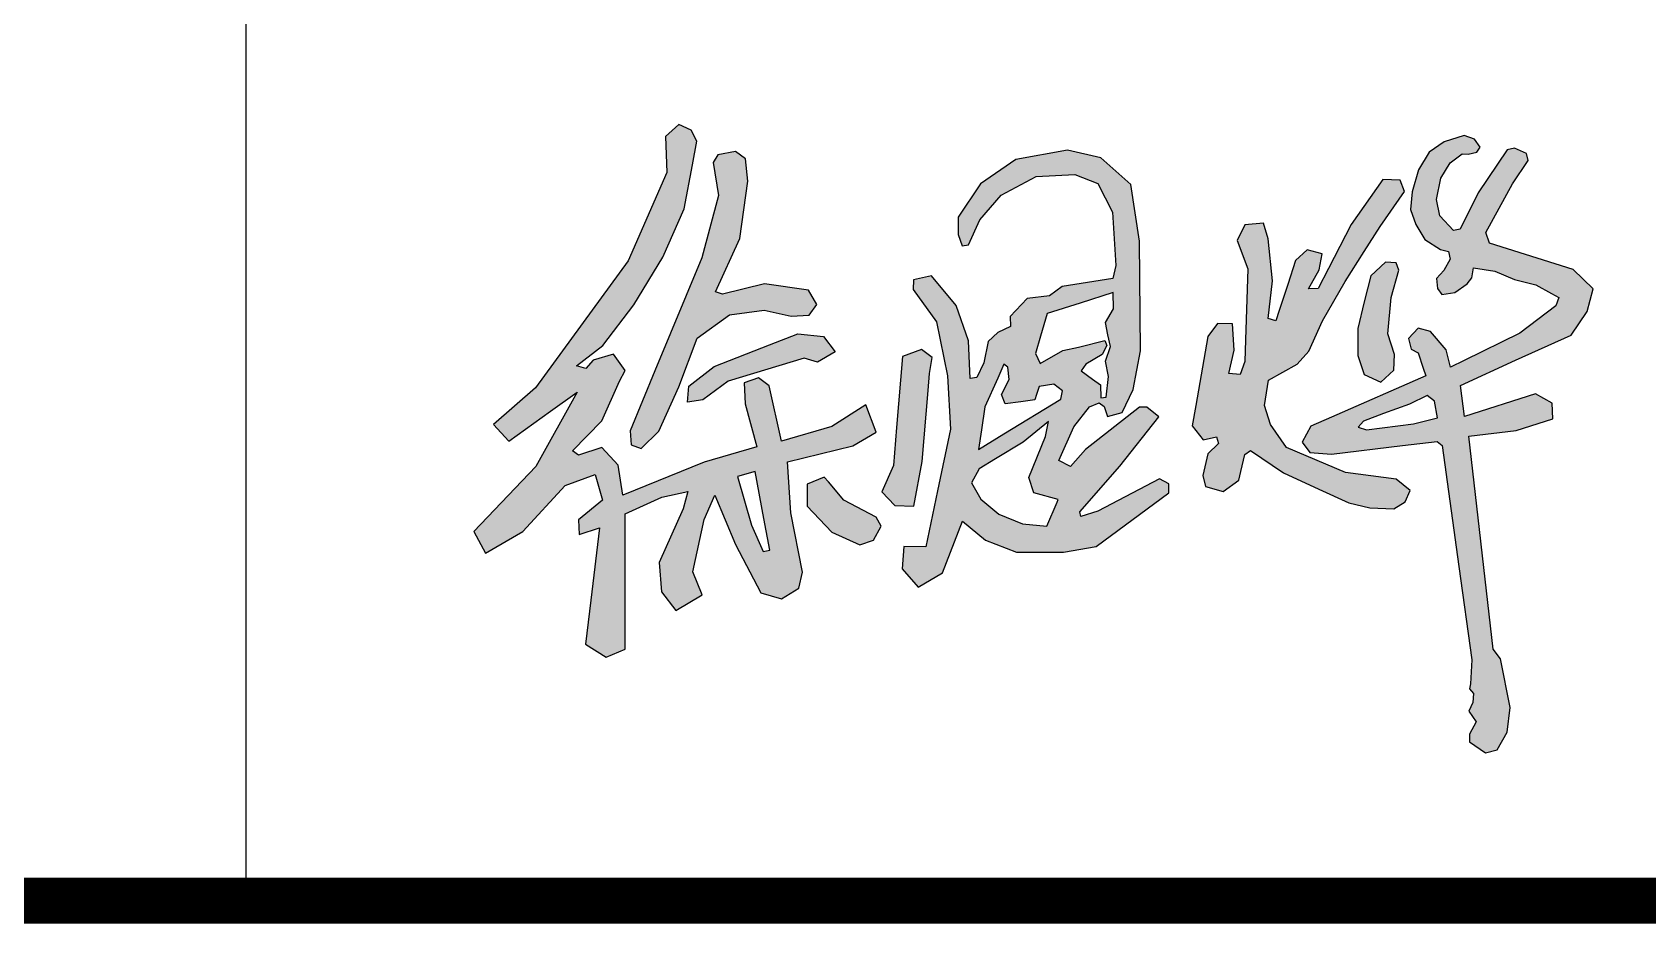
# Model space of a CAD drawing. Extents: x 1751103 to 2598738, y -609732 to 659428.
# Drawn here: x 2159656 to 2161418, y 134420 to 135392 of the extents above; entities that cross this region are included whole.
import ezdxf

# ---------------------------------------------------------------- set-up
doc = ezdxf.new("R2010")
doc.units = 0
doc.header["$LTSCALE"] = 1000
doc.header["$MEASUREMENT"] = 0
doc.layers.get('0').update_dxf_attribs({"linetype": 'CONTINUOUS'})
doc.layers.add('PP-PM-TK', color=7, linetype='CONTINUOUS')
doc.layers.add('PUB_TITLE', color=4, linetype='CONTINUOUS')

msp = doc.modelspace()

# ---------------------------------------------------------------- hatches: boundary and pattern name
h = msp.add_hatch(color=256)
h.paths.add_polyline_path([(2161185.9, 134990), (2161177.7, 134995.9), (2161158.6, 134986.7), (2161130.3, 134976.3), (2161108.2, 134968.1), (2161102.6, 134961.5), (2161111.5, 134958.5), (2161162.9, 134965.1), (2161189.2, 134971.5)], flags=16)
h.paths.add_polyline_path([(2161215.9, 135259.7), (2161222.4, 135259.2), (2161232, 135261.3), (2161235.6, 135266.7), (2161229.5, 135275.7), (2161218, 135279.7), (2161196.4, 135272.5), (2161180.1, 135261.5), (2161168.4, 135242.2), (2161161.5, 135218.1), (2161159.6, 135198.9), (2161165.3, 135182.6), (2161175.3, 135166.3), (2161192.5, 135155.2), (2161201.2, 135152.9), (2161202.9, 135144.6), (2161196, 135132.2), (2161188, 135123.5), (2161188.9, 135112.7), (2161193.9, 135106.2), (2161207.9, 135108.5), (2161221.3, 135117.9), (2161226.5, 135124.4), (2161228.2, 135135.4), (2161251.7, 135131.7), (2161273, 135122.7), (2161296.5, 135116.7), (2161313.6, 135107.2), (2161321.5, 135102.9), (2161318.2, 135093.7), (2161278.9, 135064.1), (2161218, 135034.2), (2161203.2, 135026.9), (2161198.6, 135045.7), (2161181.4, 135066), (2161167.8, 135069.5), (2161157.3, 135058.2), (2161160.5, 135046.7), (2161168, 135042.6), (2161173.4, 135025.8), (2161176.2, 135017.4), (2161073.4, 134972.4), (2161050.9, 134962.6), (2161041.6, 134945.2), (2161049.9, 134933.7), (2161073.6, 134932.2), (2161150.8, 134941.4), (2161188.8, 134945.9), (2161194.1, 134941.6), (2161212.5, 134809.4), (2161226.6, 134707.7), (2161225.1, 134681.7), (2161224.1, 134676), (2161228.5, 134671), (2161227.6, 134661.3), (2161223.3, 134651.6), (2161231.2, 134640.2), (2161224.1, 134626.8), (2161223.9, 134618.2), (2161241.5, 134606.4), (2161254.2, 134609.5), (2161264.9, 134628.7), (2161268.3, 134655.7), (2161257.7, 134708.7), (2161249.9, 134719.4), (2161223.3, 134951.8), (2161275, 134958), (2161314.7, 134970.4), (2161314.3, 134987.7), (2161296.1, 134998), (2161218.4, 134973.3), (2161214.2, 135007.1), (2161274.2, 135034.4), (2161334.7, 135061.9), (2161352.4, 135087.8), (2161359, 135112.2), (2161337.1, 135133.3), (2161245.7, 135162.2), (2161241.9, 135173.8), (2161270.7, 135226.9), (2161287.8, 135252.4), (2161286.1, 135260.1), (2161273, 135265.6), (2161265.2, 135263.8), (2161233.6, 135217.1), (2161213.9, 135177.5), (2161206.4, 135175.9), (2161191.7, 135192.1), (2161188.1, 135209.7), (2161192.8, 135232.9), (2161202.9, 135249.8)])
h.paths.add_polyline_path([(2161143.8, 135140.7), (2161132.3, 135141.3), (2161116.2, 135126.4), (2161109.2, 135098.3), (2161102, 135069), (2161102.3, 135039.8), (2161109.2, 135018.9), (2161127.1, 135010.4), (2161141.4, 135023.8), (2161142, 135040.7), (2161134.7, 135063.1), (2161138.6, 135102.8), (2161146.8, 135132.8)], flags=17)
h.paths.add_polyline_path([(2161004.5, 135167), (2160999.3, 135184), (2160978.8, 135182.2), (2160970.5, 135164.9), (2160982, 135134.3), (2160979.5, 135056.8), (2160978.7, 135033.1), (2160973.7, 135019.1), (2160961.5, 135019.9), (2160967.2, 135045.4), (2160965.4, 135074.3), (2160949.2, 135074.6), (2160938.4, 135060.2), (2160931.2, 135018.4), (2160925.5, 134985.3), (2160921.6, 134963), (2160933.3, 134947.8), (2160948.1, 134951), (2160950.3, 134943.8), (2160938.4, 134932.5), (2160933, 134908.7), (2160935.8, 134896.8), (2160955.3, 134891.4), (2160972.3, 134903.6), (2160974.4, 134913), (2160978.8, 134931.7), (2160984.9, 134936.1), (2161021, 134911.6), (2161059.5, 134893.9), (2161092.4, 134878.9), (2161115.1, 134873.4), (2161141.4, 134872.3), (2161153.7, 134879.9), (2161159.4, 134892.5), (2161143.9, 134904.7), (2161088.8, 134911.9), (2161024.2, 134939.4), (2161006.9, 134964.3), (2161000.4, 134985.2), (2161004.7, 135012.9), (2161035.8, 135030.2), (2161048.7, 135044.2), (2161063.7, 135077.5), (2161088.2, 135120.5), (2161109, 135153.2), (2161126.4, 135180.5), (2161153.1, 135218.5), (2161148.2, 135230.8), (2161129.4, 135231.7), (2161095, 135182.5), (2161070, 135134.4), (2161058.7, 135112.6), (2161048.5, 135112.3), (2161059.9, 135132.9), (2161063.3, 135150.4), (2161047, 135155), (2161034.3, 135143.4), (2161025.7, 135117.2), (2161016.3, 135088.8), (2161012.6, 135077.5), (2161004.2, 135080), (2161009.1, 135121.2)])
h.paths.add_polyline_path([(2160761.4, 134951.4), (2160764.7, 134967.8), (2160737.2, 134945.2), (2160706.8, 134926.8), (2160689.2, 134916), (2160680.6, 134900.6), (2160690.8, 134882.9), (2160710.5, 134866.5), (2160736.4, 134855.9), (2160763, 134853.4), (2160774.1, 134879.7), (2160775.4, 134882.7), (2160748.7, 134889.9), (2160743.3, 134906.7)], flags=16)
h.paths.add_polyline_path([(2160835.5, 135090.7), (2160835.1, 135108.3), (2160799.2, 135096.9), (2160763.2, 135085.5), (2160756.1, 135060.7), (2160750.7, 135042), (2160755.7, 135030.9), (2160780.2, 135045), (2160797.6, 135048.6), (2160826.3, 135056.1), (2160828.3, 135050.5), (2160823.1, 135040.7), (2160805.4, 135030.3), (2160800.2, 135022.8), (2160812.6, 135014), (2160821.4, 135007.7), (2160821.8, 134993.4), (2160827.6, 134994.1), (2160830.2, 135016.6), (2160827, 135033.6), (2160832.2, 135049.6), (2160829.6, 135062.3), (2160826.9, 135075.5)], flags=16)
h.paths.add_polyline_path([(2160720.5, 135026.8), (2160716.1, 135030.2), (2160709.3, 135015), (2160695.4, 134983.7), (2160691.5, 134958.4), (2160688.3, 134937.3), (2160716.1, 134954.2), (2160778.2, 134991.9), (2160780.1, 135001.1), (2160770.7, 135008.4), (2160754.6, 135005.9), (2160751.6, 134997), (2160749.8, 134991.2), (2160734.6, 134989.1), (2160717.6, 134986.8), (2160713.3, 134997.2), (2160721.8, 135013.4)], flags=16)
h.paths.add_polyline_path([(2160663.8, 135094), (2160637.1, 135126.5), (2160617.5, 135122), (2160617, 135111.5), (2160642.7, 135076.3), (2160654.7, 135017.5), (2160657.7, 134959.4), (2160643.7, 134892), (2160630.8, 134830.8), (2160606.9, 134831.3), (2160604.9, 134807.1), (2160622.5, 134787), (2160649.2, 134802.6), (2160670.8, 134858.9), (2160696, 134838.3), (2160729.7, 134825.2), (2160781, 134825.2), (2160816.7, 134831.3), (2160896.1, 134890), (2160895.8, 134899.6), (2160885.9, 134905), (2160818.5, 134869.7), (2160799.8, 134864.1), (2160798.8, 134869), (2160842.5, 134919.1), (2160885.1, 134972.8), (2160871.8, 134983.3), (2160864, 134983.3), (2160805.2, 134937.2), (2160788.8, 134918.7), (2160776.1, 134925.2), (2160792.2, 134962), (2160809.4, 134983.6), (2160819.8, 134987.9), (2160825.6, 134984), (2160829.1, 134973.2), (2160845.1, 134977.4), (2160857.1, 135002.7), (2160864.9, 135044.6), (2160864.1, 135164.4), (2160854.4, 135226), (2160821.7, 135255.2), (2160785.6, 135263.5), (2160729, 135253.3), (2160690.5, 135226.9), (2160666.1, 135190.4), (2160666.2, 135171.5), (2160670.6, 135159.4), (2160677.4, 135160.3), (2160689.7, 135187.6), (2160713, 135214.5), (2160751.2, 135235), (2160793.3, 135237.2), (2160818.6, 135227.3), (2160834.5, 135196), (2160838.3, 135137.7), (2160834.9, 135123.6), (2160779.5, 135115), (2160765.8, 135104.7), (2160741.3, 135101.7), (2160722.9, 135082.2), (2160723.3, 135071.1), (2160709.6, 135064.6), (2160698.8, 135054.8), (2160694.1, 135031.6), (2160686.4, 135015.8), (2160679.4, 135014.7), (2160677.6, 135055.8)])
h.paths.add_polyline_path([(2160637.8, 135037.3), (2160626.3, 135046.3), (2160605.5, 135038.5), (2160599, 134961.2), (2160595.5, 134919.7), (2160582.8, 134891), (2160597.1, 134876.1), (2160617.9, 134875.4), (2160627, 134924.2), (2160633.5, 135001.5), (2160635, 135019.9)])
h.paths.add_polyline_path([(2160520.1, 134907.1), (2160501.3, 134899.5), (2160501.6, 134875.2), (2160528.2, 134847), (2160559, 134833.1), (2160573.9, 134838.3), (2160582.3, 134853.5), (2160576.8, 134863.2), (2160541.5, 134882), (2160524.6, 134901.7)])
h.paths.add_polyline_path([(2160444.7, 134913), (2160425.4, 134907.6), (2160440.6, 134854.5), (2160453.6, 134826), (2160460.7, 134827.3), (2160454.2, 134861.9)], flags=16)
h.paths.add_polyline_path([(2160370.9, 134988.7), (2160372.2, 135006.1), (2160400.1, 135027.8), (2160460.4, 135051.2), (2160491.3, 135063.2), (2160519.3, 135060.4), (2160532.1, 135043.6), (2160512.7, 135032.4), (2160498.2, 135036.7), (2160415.3, 135011.7), (2160387.6, 134991.3)], flags=17)
h.paths.add_polyline_path([(2160434, 135254.3), (2160423.3, 135262.3), (2160404, 135258.6), (2160398.9, 135250.1), (2160404.6, 135214.2), (2160386.7, 135146.1), (2160335.4, 135022.9), (2160308.3, 134957.5), (2160309.3, 134942.3), (2160320.5, 134938.3), (2160339.5, 134957.2), (2160361.5, 135005.5), (2160381.5, 135058.7), (2160416.6, 135083.9), (2160454.5, 135089), (2160484, 135082.4), (2160503.7, 135083.6), (2160512.1, 135095.2), (2160502.8, 135111), (2160454.8, 135117.9), (2160409.2, 135106.6), (2160401.4, 135109.2), (2160428, 135167.2), (2160436.6, 135229.9)], flags=17)
h.paths.add_polyline_path([(2160374.8, 135285.5), (2160361.5, 135291.7), (2160346.8, 135278.4), (2160348.4, 135239.3), (2160306.1, 135142.9), (2160204.9, 135004.3), (2160159.4, 134964.5), (2160176.1, 134946.1), (2160221.6, 134978.8), (2160250.6, 134999.6), (2160205.6, 134918.7), (2160137.8, 134847.8), (2160150.6, 134823.9), (2160191.3, 134847.8), (2160237.5, 134898), (2160270.2, 134909.9), (2160278.2, 134882), (2160251.9, 134860.5), (2160252.7, 134844.6), (2160275, 134851.8), (2160265.4, 134772.9), (2160259.6, 134725), (2160282.2, 134710.7), (2160302.9, 134719.5), (2160302.9, 134866.9), (2160342.8, 134885.2), (2160371.1, 134891.4), (2160366.1, 134872.5), (2160339.8, 134813.8), (2160342.6, 134782), (2160358.3, 134761.4), (2160386.8, 134778.7), (2160376.7, 134803.8), (2160389, 134860.7), (2160400.8, 134887.5), (2160423.1, 134833.4), (2160451, 134780.9), (2160473.4, 134774.2), (2160492.4, 134785.9), (2160496.3, 134803.2), (2160483.5, 134868), (2160480.1, 134923.8), (2160551.1, 134941.1), (2160576.8, 134956.2), (2160565.6, 134985.8), (2160528.2, 134962.3), (2160473.4, 134946.1), (2160460, 135006.4), (2160448.2, 135015.4), (2160432.6, 135009.8), (2160433.7, 134986.9), (2160446.6, 134940), (2160389, 134923.3), (2160300.2, 134887.5), (2160295.1, 134919.9), (2160277.3, 134939.4), (2160252.1, 134931.1), (2160245.4, 134935.5), (2160277.3, 134968.5), (2160296.8, 135011.5), (2160303, 135023.4), (2160290.1, 135041.2), (2160267.8, 135034.5), (2160259.9, 135025.6), (2160249.9, 135028.4), (2160278.4, 135050.7), (2160312.5, 135094.8), (2160343.8, 135147), (2160367.2, 135199.5), (2160376.2, 135247.5), (2160381, 135273.3)])

# ---------------------------------------------------------------- linework, layer by layer
for p, q in [((2160361.5, 135291.7), (2160346.8, 135278.4)), ((2160374.8, 135285.5), (2160361.5, 135291.7)), ((2160381, 135273.3), (2160374.8, 135285.5)), ((2160346.8, 135278.4), (2160348.4, 135239.3)), ((2160376.2, 135247.5), (2160381, 135273.3)), ((2161196.4, 135272.5), (2161180.1, 135261.5)), ((2161218, 135279.7), (2161196.4, 135272.5)), ((2161229.5, 135275.7), (2161218, 135279.7)), ((2161235.6, 135266.7), (2161229.5, 135275.7)), ((2160404, 135258.6), (2160398.9, 135250.1)), ((2160398.9, 135250.1), (2160404.6, 135214.2)), ((2160423.3, 135262.3), (2160404, 135258.6)), ((2160434, 135254.3), (2160423.3, 135262.3)), ((2160436.6, 135229.9), (2160434, 135254.3)), ((2160729, 135253.3), (2160690.5, 135226.9)), ((2160785.6, 135263.5), (2160729, 135253.3)), ((2160821.7, 135255.2), (2160785.6, 135263.5)), ((2160854.4, 135226), (2160821.7, 135255.2)), ((2161180.1, 135261.5), (2161168.4, 135242.2)), ((2161202.9, 135249.8), (2161215.9, 135259.7)), ((2161215.9, 135259.7), (2161222.4, 135259.2)), ((2161222.4, 135259.2), (2161232, 135261.3)), ((2161232, 135261.3), (2161235.6, 135266.7)), ((2161265.2, 135263.8), (2161233.6, 135217.1)), ((2161273, 135265.6), (2161265.2, 135263.8)), ((2161270.7, 135226.9), (2161287.8, 135252.4)), ((2161286.1, 135260.1), (2161273, 135265.6)), ((2161287.8, 135252.4), (2161286.1, 135260.1)), ((2160348.4, 135239.3), (2160306.1, 135142.9)), ((2160367.2, 135199.5), (2160376.2, 135247.5)), ((2160713, 135214.5), (2160751.2, 135235)), ((2160751.2, 135235), (2160793.3, 135237.2)), ((2160793.3, 135237.2), (2160818.6, 135227.3)), ((2161168.4, 135242.2), (2161161.5, 135218.1)), ((2161188.1, 135209.7), (2161192.8, 135232.9)), ((2161192.8, 135232.9), (2161202.9, 135249.8)), ((2160428, 135167.2), (2160436.6, 135229.9)), ((2160690.5, 135226.9), (2160666.1, 135190.4)), ((2160818.6, 135227.3), (2160834.5, 135196)), ((2160864.1, 135164.4), (2160854.4, 135226)), ((2161129.4, 135231.7), (2161095, 135182.5)), ((2161126.4, 135180.5), (2161153.1, 135218.5)), ((2161148.2, 135230.8), (2161129.4, 135231.7)), ((2161153.1, 135218.5), (2161148.2, 135230.8)), ((2161161.5, 135218.1), (2161159.6, 135198.9)), ((2161233.6, 135217.1), (2161213.9, 135177.5)), ((2161241.9, 135173.8), (2161270.7, 135226.9)), ((2160343.8, 135147), (2160367.2, 135199.5)), ((2160404.6, 135214.2), (2160386.7, 135146.1)), ((2160689.7, 135187.6), (2160713, 135214.5)), ((2161159.6, 135198.9), (2161165.3, 135182.6)), ((2161191.7, 135192.1), (2161188.1, 135209.7)), ((2160666.1, 135190.4), (2160666.2, 135171.5)), ((2160677.4, 135160.3), (2160689.7, 135187.6)), ((2160834.5, 135196), (2160838.3, 135137.7)), ((2160978.8, 135182.2), (2160970.5, 135164.9)), ((2160999.3, 135184), (2160978.8, 135182.2)), ((2161004.5, 135167), (2160999.3, 135184)), ((2161095, 135182.5), (2161070, 135134.4)), ((2161109, 135153.2), (2161126.4, 135180.5)), ((2161165.3, 135182.6), (2161175.3, 135166.3)), ((2161206.4, 135175.9), (2161191.7, 135192.1)), ((2160401.4, 135109.2), (2160428, 135167.2)), ((2160666.2, 135171.5), (2160670.6, 135159.4)), ((2160864.9, 135044.6), (2160864.1, 135164.4)), ((2160970.5, 135164.9), (2160982, 135134.3)), ((2161009.1, 135121.2), (2161004.5, 135167)), ((2161175.3, 135166.3), (2161192.5, 135155.2)), ((2161213.9, 135177.5), (2161206.4, 135175.9)), ((2161245.7, 135162.2), (2161241.9, 135173.8)), ((2161337.1, 135133.3), (2161245.7, 135162.2)), ((2160312.5, 135094.8), (2160343.8, 135147)), ((2160386.7, 135146.1), (2160335.4, 135022.9)), ((2160670.6, 135159.4), (2160677.4, 135160.3)), ((2161047, 135155), (2161034.3, 135143.4)), ((2161063.3, 135150.4), (2161047, 135155)), ((2161059.9, 135132.9), (2161063.3, 135150.4)), ((2161088.2, 135120.5), (2161109, 135153.2)), ((2161192.5, 135155.2), (2161201.2, 135152.9)), ((2161202.9, 135144.6), (2161196, 135132.2)), ((2161201.2, 135152.9), (2161202.9, 135144.6)), ((2160306.1, 135142.9), (2160204.9, 135004.3)), ((2160838.3, 135137.7), (2160834.9, 135123.6)), ((2160982, 135134.3), (2160979.5, 135056.8)), ((2161034.3, 135143.4), (2161025.7, 135117.2)), ((2161048.5, 135112.3), (2161059.9, 135132.9)), ((2161070, 135134.4), (2161058.7, 135112.6)), ((2161132.3, 135141.3), (2161116.2, 135126.4)), ((2161143.8, 135140.7), (2161132.3, 135141.3)), ((2161138.6, 135102.8), (2161146.8, 135132.8)), ((2161146.8, 135132.8), (2161143.8, 135140.7)), ((2161196, 135132.2), (2161188, 135123.5)), ((2161226.5, 135124.4), (2161228.2, 135135.4)), ((2161228.2, 135135.4), (2161251.7, 135131.7)), ((2161251.7, 135131.7), (2161273, 135122.7)), ((2161359, 135112.2), (2161337.1, 135133.3)), ((2160409.2, 135106.6), (2160401.4, 135109.2)), ((2160454.8, 135117.9), (2160409.2, 135106.6)), ((2160502.8, 135111), (2160454.8, 135117.9)), ((2160512.1, 135095.2), (2160502.8, 135111)), ((2160617.5, 135122), (2160617, 135111.5)), ((2160617, 135111.5), (2160642.7, 135076.3)), ((2160637.1, 135126.5), (2160617.5, 135122)), ((2160663.8, 135094), (2160637.1, 135126.5)), ((2160779.5, 135115), (2160765.8, 135104.7)), ((2160834.9, 135123.6), (2160779.5, 135115)), ((2161004.2, 135080), (2161009.1, 135121.2)), ((2161025.7, 135117.2), (2161016.3, 135088.8)), ((2161058.7, 135112.6), (2161048.5, 135112.3)), ((2161063.7, 135077.5), (2161088.2, 135120.5)), ((2161116.2, 135126.4), (2161109.2, 135098.3)), ((2161188, 135123.5), (2161188.9, 135112.7)), ((2161188.9, 135112.7), (2161193.9, 135106.2)), ((2161207.9, 135108.5), (2161221.3, 135117.9)), ((2161221.3, 135117.9), (2161226.5, 135124.4)), ((2161273, 135122.7), (2161296.5, 135116.7)), ((2161296.5, 135116.7), (2161313.6, 135107.2)), ((2161352.4, 135087.8), (2161359, 135112.2)), ((2160278.4, 135050.7), (2160312.5, 135094.8)), ((2160503.7, 135083.6), (2160512.1, 135095.2)), ((2160677.6, 135055.8), (2160663.8, 135094)), ((2160741.3, 135101.7), (2160722.9, 135082.2)), ((2160765.8, 135104.7), (2160741.3, 135101.7)), ((2160799.2, 135096.9), (2160763.2, 135085.5)), ((2160835.1, 135108.3), (2160799.2, 135096.9)), ((2160835.5, 135090.7), (2160835.1, 135108.3)), ((2161109.2, 135098.3), (2161102, 135069)), ((2161134.7, 135063.1), (2161138.6, 135102.8)), ((2161193.9, 135106.2), (2161207.9, 135108.5)), ((2161318.2, 135093.7), (2161278.9, 135064.1)), ((2161313.6, 135107.2), (2161321.5, 135102.9)), ((2161321.5, 135102.9), (2161318.2, 135093.7)), ((2160381.5, 135058.7), (2160416.6, 135083.9)), ((2160416.6, 135083.9), (2160454.5, 135089)), ((2160454.5, 135089), (2160484, 135082.4)), ((2160484, 135082.4), (2160503.7, 135083.6)), ((2160642.7, 135076.3), (2160654.7, 135017.5)), ((2160722.9, 135082.2), (2160723.3, 135071.1)), ((2160763.2, 135085.5), (2160756.1, 135060.7)), ((2160826.9, 135075.5), (2160835.5, 135090.7)), ((2160829.6, 135062.3), (2160826.9, 135075.5)), ((2160949.2, 135074.6), (2160938.4, 135060.2)), ((2160965.4, 135074.3), (2160949.2, 135074.6)), ((2160967.2, 135045.4), (2160965.4, 135074.3)), ((2161012.6, 135077.5), (2161004.2, 135080)), ((2161016.3, 135088.8), (2161012.6, 135077.5)), ((2161048.7, 135044.2), (2161063.7, 135077.5)), ((2161334.7, 135061.9), (2161352.4, 135087.8)), ((2160361.5, 135005.5), (2160381.5, 135058.7)), ((2160460.4, 135051.2), (2160491.3, 135063.2)), ((2160491.3, 135063.2), (2160519.3, 135060.4)), ((2160519.3, 135060.4), (2160532.1, 135043.6)), ((2160709.6, 135064.6), (2160698.8, 135054.8)), ((2160723.3, 135071.1), (2160709.6, 135064.6)), ((2160756.1, 135060.7), (2160750.7, 135042)), ((2160832.2, 135049.6), (2160829.6, 135062.3)), ((2160938.4, 135060.2), (2160931.2, 135018.4)), ((2160979.5, 135056.8), (2160978.7, 135033.1)), ((2161102, 135069), (2161102.3, 135039.8)), ((2161142, 135040.7), (2161134.7, 135063.1)), ((2161167.8, 135069.5), (2161157.3, 135058.2)), ((2161157.3, 135058.2), (2161160.5, 135046.7)), ((2161181.4, 135066), (2161167.8, 135069.5)), ((2161198.6, 135045.7), (2161181.4, 135066)), ((2161278.9, 135064.1), (2161218, 135034.2)), ((2161274.2, 135034.4), (2161334.7, 135061.9)), ((2160249.9, 135028.4), (2160278.4, 135050.7)), ((2160290.1, 135041.2), (2160267.8, 135034.5)), ((2160303, 135023.4), (2160290.1, 135041.2)), ((2160400.1, 135027.8), (2160460.4, 135051.2)), ((2160532.1, 135043.6), (2160512.7, 135032.4)), ((2160605.5, 135038.5), (2160599, 134961.2)), ((2160626.3, 135046.3), (2160605.5, 135038.5)), ((2160637.8, 135037.3), (2160626.3, 135046.3)), ((2160679.4, 135014.7), (2160677.6, 135055.8)), ((2160698.8, 135054.8), (2160694.1, 135031.6)), ((2160750.7, 135042), (2160755.7, 135030.9)), ((2160755.7, 135030.9), (2160780.2, 135045)), ((2160780.2, 135045), (2160797.6, 135048.6)), ((2160797.6, 135048.6), (2160826.3, 135056.1)), ((2160823.1, 135040.7), (2160805.4, 135030.3)), ((2160828.3, 135050.5), (2160823.1, 135040.7)), ((2160826.3, 135056.1), (2160828.3, 135050.5)), ((2160827, 135033.6), (2160832.2, 135049.6)), ((2160857.1, 135002.7), (2160864.9, 135044.6)), ((2160961.5, 135019.9), (2160967.2, 135045.4)), ((2161035.8, 135030.2), (2161048.7, 135044.2)), ((2161102.3, 135039.8), (2161109.2, 135018.9)), ((2161141.4, 135023.8), (2161142, 135040.7)), ((2161160.5, 135046.7), (2161168, 135042.6)), ((2161168, 135042.6), (2161173.4, 135025.8)), ((2161203.2, 135026.9), (2161198.6, 135045.7)), ((2160259.9, 135025.6), (2160249.9, 135028.4)), ((2160267.8, 135034.5), (2160259.9, 135025.6)), ((2160296.8, 135011.5), (2160303, 135023.4)), ((2160335.4, 135022.9), (2160308.3, 134957.5)), ((2160372.2, 135006.1), (2160400.1, 135027.8)), ((2160498.2, 135036.7), (2160415.3, 135011.7)), ((2160512.7, 135032.4), (2160498.2, 135036.7)), ((2160635, 135019.9), (2160637.8, 135037.3)), ((2160694.1, 135031.6), (2160686.4, 135015.8)), ((2160716.1, 135030.2), (2160709.3, 135015)), ((2160720.5, 135026.8), (2160716.1, 135030.2)), ((2160721.8, 135013.4), (2160720.5, 135026.8)), ((2160805.4, 135030.3), (2160800.2, 135022.8)), ((2160800.2, 135022.8), (2160812.6, 135014)), ((2160830.2, 135016.6), (2160827, 135033.6)), ((2160978.7, 135033.1), (2160973.7, 135019.1)), ((2161004.7, 135012.9), (2161035.8, 135030.2)), ((2161127.1, 135010.4), (2161141.4, 135023.8)), ((2161173.4, 135025.8), (2161176.2, 135017.4)), ((2161218, 135034.2), (2161203.2, 135026.9)), ((2161214.2, 135007.1), (2161274.2, 135034.4)), ((2160204.9, 135004.3), (2160159.4, 134964.5)), ((2160277.3, 134968.5), (2160296.8, 135011.5)), ((2160339.5, 134957.2), (2160361.5, 135005.5)), ((2160370.9, 134988.7), (2160372.2, 135006.1)), ((2160415.3, 135011.7), (2160387.6, 134991.3)), ((2160448.2, 135015.4), (2160432.6, 135009.8)), ((2160432.6, 135009.8), (2160433.7, 134986.9)), ((2160460, 135006.4), (2160448.2, 135015.4)), ((2160473.4, 134946.1), (2160460, 135006.4)), ((2160633.5, 135001.5), (2160635, 135019.9)), ((2160654.7, 135017.5), (2160657.7, 134959.4)), ((2160686.4, 135015.8), (2160679.4, 135014.7)), ((2160709.3, 135015), (2160695.4, 134983.7)), ((2160713.3, 134997.2), (2160721.8, 135013.4)), ((2160754.6, 135005.9), (2160751.6, 134997)), ((2160770.7, 135008.4), (2160754.6, 135005.9)), ((2160780.1, 135001.1), (2160770.7, 135008.4)), ((2160812.6, 135014), (2160821.4, 135007.7)), ((2160821.4, 135007.7), (2160821.8, 134993.4)), ((2160827.6, 134994.1), (2160830.2, 135016.6)), ((2160931.2, 135018.4), (2160925.5, 134985.3)), ((2160973.7, 135019.1), (2160961.5, 135019.9)), ((2161000.4, 134985.2), (2161004.7, 135012.9)), ((2161176.2, 135017.4), (2161073.4, 134972.4)), ((2161109.2, 135018.9), (2161127.1, 135010.4)), ((2161218.4, 134973.3), (2161214.2, 135007.1)), ((2160250.6, 134999.6), (2160205.6, 134918.7)), ((2160221.6, 134978.8), (2160250.6, 134999.6)), ((2160250.6, 134999.6), (2160250.6, 134999.6)), ((2160387.6, 134991.3), (2160370.9, 134988.7)), ((2160433.7, 134986.9), (2160446.6, 134940)), ((2160565.6, 134985.8), (2160528.2, 134962.3)), ((2160576.8, 134956.2), (2160565.6, 134985.8)), ((2160627, 134924.2), (2160633.5, 135001.5)), ((2160717.6, 134986.8), (2160713.3, 134997.2)), ((2160716.1, 134954.2), (2160778.2, 134991.9)), ((2160734.6, 134989.1), (2160717.6, 134986.8)), ((2160749.8, 134991.2), (2160734.6, 134989.1)), ((2160751.6, 134997), (2160749.8, 134991.2)), ((2160778.2, 134991.9), (2160780.1, 135001.1)), ((2160809.4, 134983.6), (2160819.8, 134987.9)), ((2160819.8, 134987.9), (2160825.6, 134984)), ((2160821.8, 134993.4), (2160827.6, 134994.1)), ((2160845.1, 134977.4), (2160857.1, 135002.7)), ((2161158.6, 134986.7), (2161130.3, 134976.3)), ((2161177.7, 134995.9), (2161158.6, 134986.7)), ((2161185.9, 134990), (2161177.7, 134995.9)), ((2161189.2, 134971.5), (2161185.9, 134990)), ((2161296.1, 134998), (2161218.4, 134973.3)), ((2161314.3, 134987.7), (2161296.1, 134998)), ((2161314.7, 134970.4), (2161314.3, 134987.7)), ((2160176.1, 134946.1), (2160221.6, 134978.8)), ((2160245.4, 134935.5), (2160277.3, 134968.5)), ((2160695.4, 134983.7), (2160691.5, 134958.4)), ((2160792.2, 134962), (2160809.4, 134983.6)), ((2160864, 134983.3), (2160805.2, 134937.2)), ((2160825.6, 134984), (2160829.1, 134973.2)), ((2160829.1, 134973.2), (2160845.1, 134977.4)), ((2160842.5, 134919.1), (2160885.1, 134972.8)), ((2160871.8, 134983.3), (2160864, 134983.3)), ((2160885.1, 134972.8), (2160871.8, 134983.3)), ((2160925.5, 134985.3), (2160921.6, 134963)), ((2161006.9, 134964.3), (2161000.4, 134985.2)), ((2161073.4, 134972.4), (2161050.9, 134962.6)), ((2161108.2, 134968.1), (2161102.6, 134961.5)), ((2161130.3, 134976.3), (2161108.2, 134968.1)), ((2161162.9, 134965.1), (2161189.2, 134971.5)), ((2161275, 134958), (2161314.7, 134970.4)), ((2160159.4, 134964.5), (2160176.1, 134946.1)), ((2160308.3, 134957.5), (2160309.3, 134942.3)), ((2160320.5, 134938.3), (2160339.5, 134957.2)), ((2160528.2, 134962.3), (2160473.4, 134946.1)), ((2160551.1, 134941.1), (2160576.8, 134956.2)), ((2160599, 134961.2), (2160595.5, 134919.7)), ((2160657.7, 134959.4), (2160643.7, 134892)), ((2160691.5, 134958.4), (2160688.3, 134937.3)), ((2160688.3, 134937.3), (2160716.1, 134954.2)), ((2160764.7, 134967.8), (2160737.2, 134945.2)), ((2160743.3, 134906.7), (2160761.4, 134951.4)), ((2160761.4, 134951.4), (2160764.7, 134967.8)), ((2160776.1, 134925.2), (2160792.2, 134962)), ((2160921.6, 134963), (2160933.3, 134947.8)), ((2160933.3, 134947.8), (2160948.1, 134951)), ((2160948.1, 134951), (2160950.3, 134943.8)), ((2161024.2, 134939.4), (2161006.9, 134964.3)), ((2161050.9, 134962.6), (2161041.6, 134945.2)), ((2161102.6, 134961.5), (2161111.5, 134958.5)), ((2161111.5, 134958.5), (2161162.9, 134965.1)), ((2161223.3, 134951.8), (2161275, 134958)), ((2161249.9, 134719.4), (2161223.3, 134951.8)), ((2160252.1, 134931.1), (2160245.4, 134935.5)), ((2160277.3, 134939.4), (2160252.1, 134931.1)), ((2160295.1, 134919.9), (2160277.3, 134939.4)), ((2160309.3, 134942.3), (2160320.5, 134938.3)), ((2160446.6, 134940), (2160389, 134923.3)), ((2160480.1, 134923.8), (2160551.1, 134941.1)), ((2160737.2, 134945.2), (2160706.8, 134926.8)), ((2160805.2, 134937.2), (2160788.8, 134918.7)), ((2160950.3, 134943.8), (2160938.4, 134932.5)), ((2160978.8, 134931.7), (2160984.9, 134936.1)), ((2160984.9, 134936.1), (2161021, 134911.6)), ((2161088.8, 134911.9), (2161024.2, 134939.4)), ((2161041.6, 134945.2), (2161049.9, 134933.7)), ((2161049.9, 134933.7), (2161073.6, 134932.2)), ((2161073.6, 134932.2), (2161150.8, 134941.4)), ((2161150.8, 134941.4), (2161188.8, 134945.9)), ((2161188.8, 134945.9), (2161194.1, 134941.6)), ((2161194.1, 134941.6), (2161212.5, 134809.4)), ((2160205.6, 134918.7), (2160137.8, 134847.8)), ((2160300.2, 134887.5), (2160295.1, 134919.9)), ((2160389, 134923.3), (2160300.2, 134887.5)), ((2160483.5, 134868), (2160480.1, 134923.8)), ((2160595.5, 134919.7), (2160582.8, 134891)), ((2160617.9, 134875.4), (2160627, 134924.2)), ((2160689.2, 134916), (2160680.6, 134900.6)), ((2160706.8, 134926.8), (2160689.2, 134916)), ((2160788.8, 134918.7), (2160776.1, 134925.2)), ((2160798.8, 134869), (2160842.5, 134919.1)), ((2160938.4, 134932.5), (2160933, 134908.7)), ((2160974.4, 134913), (2160978.8, 134931.7)), ((2160191.3, 134847.8), (2160237.5, 134898)), ((2160237.5, 134898), (2160270.2, 134909.9)), ((2160270.2, 134909.9), (2160278.2, 134882)), ((2160444.7, 134913), (2160425.4, 134907.6)), ((2160425.4, 134907.6), (2160440.6, 134854.5)), ((2160454.2, 134861.9), (2160444.7, 134913)), ((2160520.1, 134907.1), (2160501.3, 134899.5)), ((2160501.3, 134899.5), (2160501.6, 134875.2)), ((2160524.6, 134901.7), (2160520.1, 134907.1)), ((2160541.5, 134882), (2160524.6, 134901.7)), ((2160680.6, 134900.6), (2160690.8, 134882.9)), ((2160748.7, 134889.9), (2160743.3, 134906.7)), ((2160885.9, 134905), (2160818.5, 134869.7)), ((2160895.8, 134899.6), (2160885.9, 134905)), ((2160896.1, 134890), (2160895.8, 134899.6)), ((2160933, 134908.7), (2160935.8, 134896.8)), ((2160955.3, 134891.4), (2160972.3, 134903.6)), ((2160972.3, 134903.6), (2160974.4, 134913)), ((2161021, 134911.6), (2161059.5, 134893.9)), ((2161143.9, 134904.7), (2161088.8, 134911.9)), ((2161159.4, 134892.5), (2161143.9, 134904.7)), ((2160278.2, 134882), (2160251.9, 134860.5)), ((2160302.9, 134866.9), (2160342.8, 134885.2)), ((2160342.8, 134885.2), (2160371.1, 134891.4)), ((2160371.1, 134891.4), (2160366.1, 134872.5)), ((2160389, 134860.7), (2160400.8, 134887.5)), ((2160400.8, 134887.5), (2160423.1, 134833.4)), ((2160576.8, 134863.2), (2160541.5, 134882)), ((2160582.8, 134891), (2160597.1, 134876.1)), ((2160643.7, 134892), (2160630.8, 134830.8)), ((2160690.8, 134882.9), (2160710.5, 134866.5)), ((2160775.4, 134882.7), (2160748.7, 134889.9)), ((2160774.1, 134879.7), (2160775.4, 134882.7)), ((2160816.7, 134831.3), (2160896.1, 134890)), ((2160935.8, 134896.8), (2160955.3, 134891.4)), ((2161059.5, 134893.9), (2161092.4, 134878.9)), ((2161153.7, 134879.9), (2161159.4, 134892.5)), ((2160302.9, 134719.5), (2160302.9, 134866.9)), ((2160366.1, 134872.5), (2160339.8, 134813.8)), ((2160496.3, 134803.2), (2160483.5, 134868)), ((2160501.6, 134875.2), (2160528.2, 134847)), ((2160582.3, 134853.5), (2160576.8, 134863.2)), ((2160597.1, 134876.1), (2160617.9, 134875.4)), ((2160710.5, 134866.5), (2160736.4, 134855.9)), ((2160763, 134853.4), (2160774.1, 134879.7)), ((2160799.8, 134864.1), (2160798.8, 134869)), ((2160818.5, 134869.7), (2160799.8, 134864.1)), ((2161092.4, 134878.9), (2161115.1, 134873.4)), ((2161115.1, 134873.4), (2161141.4, 134872.3)), ((2161141.4, 134872.3), (2161153.7, 134879.9)), ((2160137.8, 134847.8), (2160150.6, 134823.9)), ((2160150.6, 134823.9), (2160191.3, 134847.8)), ((2160251.9, 134860.5), (2160252.7, 134844.6)), ((2160252.7, 134844.6), (2160275, 134851.8)), ((2160275, 134851.8), (2160265.4, 134772.9)), ((2160376.7, 134803.8), (2160389, 134860.7)), ((2160440.6, 134854.5), (2160453.6, 134826)), ((2160460.7, 134827.3), (2160454.2, 134861.9)), ((2160528.2, 134847), (2160559, 134833.1)), ((2160573.9, 134838.3), (2160582.3, 134853.5)), ((2160649.2, 134802.6), (2160670.8, 134858.9)), ((2160670.8, 134858.9), (2160696, 134838.3)), ((2160736.4, 134855.9), (2160763, 134853.4)), ((2160423.1, 134833.4), (2160451, 134780.9)), ((2160453.6, 134826), (2160460.7, 134827.3)), ((2160559, 134833.1), (2160573.9, 134838.3)), ((2160606.9, 134831.3), (2160604.9, 134807.1)), ((2160630.8, 134830.8), (2160606.9, 134831.3)), ((2160696, 134838.3), (2160729.7, 134825.2)), ((2160781, 134825.2), (2160816.7, 134831.3)), ((2160339.8, 134813.8), (2160342.6, 134782)), ((2160729.7, 134825.2), (2160781, 134825.2)), ((2160386.8, 134778.7), (2160376.7, 134803.8)), ((2160492.4, 134785.9), (2160496.3, 134803.2)), ((2160604.9, 134807.1), (2160622.5, 134787)), ((2160622.5, 134787), (2160649.2, 134802.6)), ((2161212.5, 134809.4), (2161226.6, 134707.7)), ((2160342.6, 134782), (2160358.3, 134761.4)), ((2160358.3, 134761.4), (2160386.8, 134778.7)), ((2160451, 134780.9), (2160473.4, 134774.2)), ((2160473.4, 134774.2), (2160492.4, 134785.9)), ((2160265.4, 134772.9), (2160259.6, 134725)), ((2160259.6, 134725), (2160282.2, 134710.7)), ((2160282.2, 134710.7), (2160302.9, 134719.5)), ((2161226.6, 134707.7), (2161225.1, 134681.7)), ((2161257.7, 134708.7), (2161249.9, 134719.4)), ((2161268.3, 134655.7), (2161257.7, 134708.7)), ((2161225.1, 134681.7), (2161224.1, 134676)), ((2161224.1, 134676), (2161228.5, 134671)), ((2161228.5, 134671), (2161227.6, 134661.3)), ((2161227.6, 134661.3), (2161223.3, 134651.6)), ((2161223.3, 134651.6), (2161231.2, 134640.2)), ((2161264.9, 134628.7), (2161268.3, 134655.7)), ((2161231.2, 134640.2), (2161224.1, 134626.8)), ((2161224.1, 134626.8), (2161223.9, 134618.2)), ((2161223.9, 134618.2), (2161241.5, 134606.4)), ((2161254.2, 134609.5), (2161264.9, 134628.7)), ((2161241.5, 134606.4), (2161254.2, 134609.5))]:
    msp.add_line(p, q)
at = {"layer": 'PP-PM-TK', "color": 4, "const_width": 20}
msp.add_lwpolyline([(2156189.5, 134445), (2161689.5, 134445)], dxfattribs=at)
at = {"layer": 'PUB_TITLE', "color": 4}
for p, q in [((2159889.5, 134445), (2159889.5, 141445)), ((2156189.5, 134445), (2161689.5, 134445))]:
    msp.add_line(p, q, dxfattribs=at)
at = {"layer": 'PUB_TITLE', "color": 4, "const_width": 50}
msp.add_lwpolyline([(2156189.5, 134445), (2161689.5, 134445)], dxfattribs=at)

doc.saveas('drawing.dxf')
